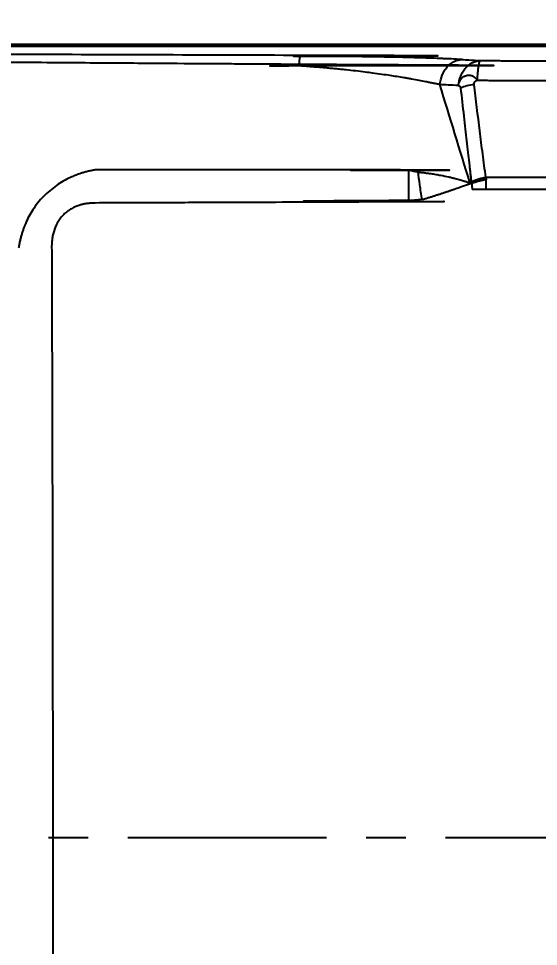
# Model space of a CAD drawing. Extents: x -7692 to 9871, y -72 to 2456.
# Drawn here: x -7503 to -7371.9, y 1648.3 to 1882.2 of the extents above; entities that cross this region are included whole.
import ezdxf

# ---------------------------------------------------------------- set-up
doc = ezdxf.new("R2010")
doc.units = 0
doc.header["$LTSCALE"] = 20
doc.header["$MEASUREMENT"] = 0
doc.linetypes.add('CENTER', pattern=[2, 1.25, -0.25, 0.25, -0.25])
doc.layers.get('0').update_dxf_attribs({"linetype": 'CONTINUOUS'})
doc.layers.get('DEFPOINTS').update_dxf_attribs({"linetype": 'CONTINUOUS'})
doc.layers.add('CENTER', color=2, linetype='CENTER')
doc.styles.get("Standard").update_dxf_attribs({"font": 'NanumGothic.ttf'})
doc.dimstyles.get("Standard").update_dxf_attribs({"dimtxt": 2.7, "dimasz": 2.5, "dimexe": 1.5, "dimexo": 1.5, "dimgap": 1.5, "dimtad": 1, "dimdec": 0, "dimlfac": 10, "dimzin": 0, "dimdsep": 46, "dimtxsty": 'Standard', "dimcen": 0, "dimclrt": 2, "dimadec": 0, "dimazin": 0, "dimtfac": 1, "dimtdec": 0, "dimtmove": 0, "dimatfit": 3, "dimfxl": 0, "dimtolj": 1, "dimtzin": 0, "dimarcsym": 0})

# ---------------------------------------------------------------- blocks, each defined once
blk = doc.blocks.new('*D40')
at = {"color": 3, "lineweight": -2}
for p, q in [((-7534.92, 1868.66), (-7534.92, 1979.6)), ((-6879.87, 1690.11), (-6879.87, 1979.6)), ((-7514.92, 1974.6), (-6899.87, 1974.6))]:
    blk.add_line(p, q, dxfattribs=at)
at = {"color": 3}
for points in [[(-7514.92, 1977.94), (-7514.92, 1971.27), (-7534.92, 1974.6)], [(-6899.87, 1977.94), (-6899.87, 1971.27), (-6879.87, 1974.6)]]:
    blk.add_solid(points, dxfattribs=at)
at = {"layer": 'DEFPOINTS', "color": 0}
for p in [(-6879.87, 1974.6), (-7534.92, 1867.16), (-6879.87, 1688.61)]:
    blk.add_point(p, dxfattribs=at)
at = {"color": 2, "insert": (-7207.4, 1995.49), "char_height": 20, "attachment_point": 5}
blk.add_mtext('\\A1;655', dxfattribs=at)

msp = doc.modelspace()

# ---------------------------------------------------------------- linework, layer by layer
for p, q in [((-7335.19, 1875.72), (-7514.92, 1875.72)), ((-7335.51, 1875.45), (-7514.64, 1875.45)), ((-7335.57, 1875.19), (-7514.64, 1875.19))]:
    msp.add_line(p, q)
for points, knots in [([(-7431.9, 1872.74), (-7444.28, 1872.77), (-7386.67, 1872.81), (-7411.42, 1872.88), (-7423.8, 1872.91), (-7448.53, 1872.99), (-7460.9, 1873.03), (-7485.61, 1873.11), (-7497.96, 1873.15), (-7510.3, 1873.2)], [0, 0, 0, 0, 0.25, 0.25, 0.5, 0.5, 0.75, 0.75, 1, 1, 1, 1]), ([(-7432.24, 1870.3), (-7432.22, 1870.66), (-7432.19, 1870.99), (-7432.14, 1871.58), (-7432.11, 1871.84), (-7432.05, 1872.27), (-7432.02, 1872.43), (-7431.96, 1872.66), (-7431.93, 1872.73), (-7431.9, 1872.74)], [0, 0, 0, 0, 0.25, 0.25, 0.5, 0.5, 0.75, 0.75, 1, 1, 1, 1]), ([(-7395.85, 1872.11), (-7396.17, 1872.12), (-7397.36, 1872.17), (-7399.58, 1872.25), (-7402.43, 1872.34), (-7405.33, 1872.42), (-7408.35, 1872.48), (-7411.55, 1872.55), (-7415, 1872.6), (-7418.82, 1872.65), (-7423, 1872.7), (-7427.42, 1872.73), (-7430.41, 1872.74), (-7431.9, 1872.74)], [0, 0, 0, 0, 0.033478, 0.128084, 0.216409, 0.301927, 0.387411, 0.47709, 0.568089, 0.666033, 0.777919, 0.889002, 1, 1, 1, 1]), ([(-7396.77, 1865.56), (-7396.69, 1866.33), (-7396.51, 1867.14), (-7396.05, 1868.3), (-7395.87, 1868.67), (-7395.44, 1869.38), (-7395.2, 1869.71), (-7394.68, 1870.32), (-7394.39, 1870.59), (-7393.8, 1871.05), (-7393.48, 1871.25), (-7392.53, 1871.72), (-7391.88, 1871.87), (-7391.27, 1871.89)], [0, 0, 0, 0, 0.25, 0.25, 0.375, 0.375, 0.5, 0.5, 0.625, 0.625, 0.75, 0.75, 1, 1, 1, 1]), ([(-7391.27, 1871.89), (-7392.14, 1871.94), (-7393.58, 1872.02), (-7395.22, 1872.08), (-7395.85, 1872.11)], [0, 0, 0, 0, 0.610441, 1, 1, 1, 1]), ([(-7391.27, 1871.89), (-7390.66, 1871.86), (-7389.11, 1871.77), (-7387.55, 1871.69), (-7386.61, 1871.63)], [0, 0, 0, 0, 0.3930819, 1, 1, 1, 1]), ([(-7432.24, 1870.3), (-7434.21, 1870.31), (-7438.07, 1870.33), (-7443.75, 1870.35), (-7379.22, 1870.37), (-7384.49, 1870.4), (-7389.55, 1870.42), (-7398.51, 1870.47), (-7411.88, 1870.54), (-7426.8, 1870.63), (-7439.19, 1870.7), (-7447.31, 1870.76), (-7457.01, 1870.82), (-7466.61, 1870.89), (-7477.72, 1870.97), (-7487.79, 1871.04), (-7498.94, 1871.12), (-7506.73, 1871.17), (-7510.81, 1871.2)], [0, 0, 0, 0, 0.039669, 0.077839, 0.114577, 0.149944, 0.183997, 0.216789, 0.3305, 0.453787, 0.517864, 0.580621, 0.617858, 0.713716, 0.774615, 0.842394, 0.917358, 1, 1, 1, 1]), ([(-7396.77, 1865.56), (-7396.9, 1865.59), (-7397.18, 1865.65), (-7397.61, 1865.74), (-7398.04, 1865.83), (-7398.48, 1865.92), (-7398.93, 1866.01), (-7399.39, 1866.1), (-7399.85, 1866.19), (-7400.7, 1866.36), (-7402.04, 1866.61), (-7403.56, 1866.89), (-7404.84, 1867.12), (-7406.05, 1867.33), (-7407.52, 1867.57), (-7409.4, 1867.86), (-7411.45, 1868.16), (-7413.56, 1868.45), (-7415.77, 1868.74), (-7417.98, 1869.01), (-7420.04, 1869.24), (-7421.73, 1869.41), (-7423.06, 1869.54), (-7424.39, 1869.67), (-7425.72, 1869.79), (-7427.05, 1869.9), (-7428.37, 1870.01), (-7429.67, 1870.11), (-7430.96, 1870.21), (-7431.82, 1870.27), (-7432.24, 1870.3)], [0, 0, 0, 0, 0.016315, 0.032662, 0.049039, 0.065443, 0.081868, 0.098314, 0.114775, 0.131249, 0.18641, 0.250974, 0.279005, 0.307206, 0.362098, 0.411636, 0.471236, 0.535976, 0.585146, 0.648685, 0.71016, 0.743534, 0.776791, 0.80985, 0.842645, 0.875107, 0.907161, 0.938722, 0.969702, 1, 1, 1, 1]), ([(-7392.1, 1865.35), (-7392.02, 1866.12), (-7391.84, 1866.92), (-7391.38, 1868.07), (-7391.19, 1868.44), (-7390.77, 1869.14), (-7390.53, 1869.47), (-7390, 1870.07), (-7389.72, 1870.34), (-7389.13, 1870.8), (-7388.82, 1871), (-7387.87, 1871.46), (-7387.22, 1871.61), (-7386.61, 1871.63)], [0, 0, 0, 0, 0.25, 0.25, 0.375, 0.375, 0.5, 0.5, 0.625, 0.625, 0.75, 0.75, 1, 1, 1, 1]), ([(-7386.61, 1871.63), (-7386.69, 1871.6), (-7386.78, 1871.47), (-7386.94, 1870.98), (-7387.02, 1870.62), (-7387.17, 1869.71), (-7387.23, 1869.16), (-7387.34, 1867.96), (-7387.37, 1867.31), (-7387.4, 1866.66)], [0, 0, 0, 0, 0.25, 0.25, 0.5, 0.5, 0.75, 0.75, 1, 1, 1, 1]), ([(-7386.61, 1871.63), (-7386.07, 1871.63), (-7384.99, 1871.63), (-7383.36, 1871.62), (-7381.74, 1871.61), (-7380.11, 1871.6), (-7378.48, 1871.6), (-7376.85, 1871.59), (-7375.22, 1871.58), (-7373.59, 1871.58), (-7371.96, 1871.57), (-7370.33, 1871.57), (-7368.69, 1871.57), (-7367.06, 1871.56), (-7364.96, 1871.56), (-7362.39, 1871.56), (-7359.35, 1871.55), (-7356.32, 1871.55), (-7353.28, 1871.55), (-7350.25, 1871.55), (-7347.21, 1871.56), (-7345.19, 1871.56), (-7344.18, 1871.56)], [0, 0, 0, 0, 0.0384796, 0.0769529, 0.1154215, 0.1538869, 0.1923504, 0.2308137, 0.269278, 0.3077449, 0.3462159, 0.3846924, 0.4231758, 0.4616677, 0.5001695, 0.5716125, 0.643027, 0.7144224, 0.785808, 0.8571933, 0.9285875, 1, 1, 1, 1]), ([(-7392.1, 1865.35), (-7392.1, 1865.4), (-7392.08, 1865.5), (-7392.06, 1865.65), (-7392.02, 1865.79), (-7391.98, 1865.93), (-7391.93, 1866.07), (-7391.84, 1866.3), (-7391.69, 1866.61), (-7391.46, 1866.94), (-7391.22, 1867.22), (-7390.92, 1867.48), (-7390.55, 1867.72), (-7390.12, 1867.88), (-7389.71, 1867.96), (-7389.32, 1867.96), (-7388.93, 1867.9), (-7388.56, 1867.77), (-7388.21, 1867.58), (-7387.94, 1867.36), (-7387.72, 1867.13), (-7387.55, 1866.91), (-7387.45, 1866.75), (-7387.4, 1866.66)], [0, 0, 0, 0, 0.021148, 0.042129, 0.062989, 0.083776, 0.104534, 0.125308, 0.189171, 0.24978, 0.30157, 0.349771, 0.427768, 0.499854, 0.563246, 0.624811, 0.687421, 0.750076, 0.81192, 0.874364, 0.914378, 0.95605, 1, 1, 1, 1]), ([(-7392.1, 1865.35), (-7392.97, 1865.39), (-7394.53, 1865.47), (-7396.08, 1865.53), (-7396.77, 1865.56)], [0, 0, 0, 0, 0.558894, 1, 1, 1, 1]), ([(-7388.14, 1865.63), (-7388.77, 1865.54), (-7389.41, 1865.41), (-7390.57, 1865.09), (-7391.09, 1864.89), (-7391.48, 1864.69)], [0, 0, 0, 0, 0.5, 0.5, 1, 1, 1, 1]), ([(-7388.8, 1841.09), (-7388.84, 1841.46), (-7388.93, 1842.24), (-7389.06, 1843.41), (-7389.2, 1844.64), (-7389.38, 1846.31), (-7389.64, 1848.58), (-7389.96, 1851.37), (-7390.31, 1854.45), (-7390.82, 1858.88), (-7391.21, 1862.34), (-7391.48, 1864.69)], [0, 0, 0, 0, 0.047218, 0.097891, 0.148151, 0.202951, 0.309829, 0.435654, 0.558754, 0.70046, 1, 1, 1, 1]), ([(-7385.18, 1842.23), (-7385.47, 1844.17), (-7385.72, 1846.11), (-7386.23, 1850.01), (-7386.47, 1851.96), (-7387.2, 1857.82), (-7387.67, 1861.73), (-7388.14, 1865.63)], [0, 0, 0, 0, 0.25, 0.25, 0.5, 0.5, 1, 1, 1, 1]), ([(-7387.4, 1866.66), (-7386.84, 1866.66), (-7385.73, 1866.65), (-7384.06, 1866.65), (-7382.39, 1866.64), (-7380.72, 1866.63), (-7379.05, 1866.63), (-7377.38, 1866.62), (-7375.71, 1866.62), (-7374.04, 1866.61), (-7372.37, 1866.61), (-7370.71, 1866.6), (-7369.04, 1866.6), (-7367.38, 1866.6), (-7365.71, 1866.6), (-7364.05, 1866.59), (-7362.39, 1866.59), (-7360.73, 1866.59), (-7359.07, 1866.59), (-7357.41, 1866.59), (-7355.75, 1866.59), (-7354.1, 1866.59), (-7352.44, 1866.59), (-7350.79, 1866.59), (-7349.14, 1866.59), (-7347.49, 1866.59), (-7345.85, 1866.59), (-7344.75, 1866.6), (-7344.2, 1866.6)], [0, 0, 0, 0, 0.038885, 0.077737, 0.116555, 0.155338, 0.194089, 0.232805, 0.271487, 0.310136, 0.34875, 0.387331, 0.425878, 0.464391, 0.50287, 0.541315, 0.579726, 0.618103, 0.656446, 0.694755, 0.73303, 0.771271, 0.809478, 0.847651, 0.885789, 0.923894, 0.961964, 1, 1, 1, 1]), ([(-7483.45, 1844.1), (-7483.61, 1844.07), (-7483.94, 1844.02), (-7484.42, 1843.92), (-7484.89, 1843.82), (-7485.36, 1843.72), (-7485.81, 1843.6), (-7486.25, 1843.48), (-7486.69, 1843.36), (-7487.11, 1843.22), (-7487.79, 1843), (-7488.7, 1842.67), (-7490.1, 1842.07), (-7491.68, 1841.26), (-7493.46, 1840.14), (-7495.13, 1838.85), (-7496.71, 1837.37), (-7498.13, 1835.76), (-7499.35, 1834.07), (-7500.39, 1832.3), (-7501.08, 1830.86), (-7501.55, 1829.72), (-7501.85, 1828.92), (-7502.12, 1828.08), (-7502.37, 1827.21), (-7502.6, 1826.31), (-7502.8, 1825.36), (-7502.91, 1824.72), (-7502.96, 1824.4)], [0, 0, 0, 0, 0.016829, 0.033385, 0.049667, 0.065673, 0.081401, 0.096849, 0.112012, 0.126889, 0.141478, 0.184152, 0.225053, 0.295203, 0.36237, 0.435742, 0.507732, 0.579102, 0.65176, 0.717196, 0.785639, 0.813304, 0.84198, 0.871653, 0.90231, 0.933928, 0.966496, 1, 1, 1, 1]), ([(-7404.58, 1843.94), (-7416.99, 1843.97), (-7429.4, 1843.98), (-7384.22, 1844.02), (-7396.62, 1844.03), (-7421.44, 1844.06), (-7433.85, 1844.06), (-7458.65, 1844.08), (-7471.05, 1844.09), (-7483.45, 1844.1)], [0, 0, 0, 0, 0.25, 0.25, 0.5, 0.5, 0.75, 0.75, 1, 1, 1, 1]), ([(-7404.61, 1836.35), (-7404.61, 1837.03), (-7404.62, 1837.73), (-7404.62, 1839.1), (-7404.62, 1839.77), (-7404.61, 1841.08), (-7404.61, 1841.71), (-7404.59, 1842.89), (-7404.59, 1843.44), (-7404.58, 1843.94)], [0, 0, 0, 0, 0.25, 0.25, 0.5, 0.5, 0.75, 0.75, 1, 1, 1, 1]), ([(-7402.28, 1843.54), (-7402.16, 1843.53), (-7401.91, 1843.5), (-7401.5, 1843.45), (-7401.06, 1843.4), (-7400.45, 1843.32), (-7399.78, 1843.23), (-7398.84, 1843.1), (-7397.78, 1842.94), (-7396.23, 1842.67), (-7394.86, 1842.39), (-7393.68, 1842.11), (-7392.92, 1841.91), (-7392.25, 1841.73), (-7391.64, 1841.57), (-7391.1, 1841.42), (-7390.69, 1841.29), (-7390.37, 1841.19), (-7390.11, 1841.1), (-7389.81, 1841.01), (-7389.55, 1840.93), (-7389.35, 1840.88), (-7389.25, 1840.86), (-7389.21, 1840.85)], [0, 0, 0, 0, 0.022465, 0.04781, 0.075967, 0.106866, 0.166273, 0.205136, 0.291502, 0.379623, 0.527454, 0.592937, 0.653709, 0.710196, 0.762778, 0.811364, 0.856048, 0.878201, 0.902553, 0.93445, 0.96868, 0.984653, 1, 1, 1, 1]), ([(-7401.27, 1836.6), (-7401.46, 1837.83), (-7401.65, 1839.09), (-7401.99, 1841.47), (-7402.15, 1842.58), (-7402.28, 1843.54)], [0, 0, 0, 0, 0.5, 0.5, 1, 1, 1, 1]), ([(-7388.8, 1841.09), (-7388.6, 1841.2), (-7388.37, 1841.32), (-7387.85, 1841.54), (-7387.55, 1841.65), (-7386.92, 1841.85), (-7386.58, 1841.94), (-7385.89, 1842.1), (-7385.53, 1842.17), (-7385.18, 1842.23)], [0, 0, 0, 0, 0.25, 0.25, 0.5, 0.5, 0.75, 0.75, 1, 1, 1, 1]), ([(-7388.78, 1840.89), (-7388.58, 1840.99), (-7388.35, 1841.09), (-7387.82, 1841.29), (-7387.53, 1841.39), (-7386.9, 1841.57), (-7386.56, 1841.65), (-7385.87, 1841.79), (-7385.51, 1841.85), (-7385.16, 1841.9)], [0, 0, 0, 0, 0.25, 0.25, 0.5, 0.5, 0.75, 0.75, 1, 1, 1, 1]), ([(-7385.14, 1841.57), (-7385.49, 1841.52), (-7385.85, 1841.45), (-7386.54, 1841.31), (-7386.88, 1841.23), (-7387.52, 1841.05), (-7387.81, 1840.95), (-7388.34, 1840.76), (-7388.57, 1840.66), (-7388.76, 1840.56)], [0, 0, 0, 0, 0.25, 0.25, 0.5, 0.5, 0.75, 0.75, 1, 1, 1, 1]), ([(-7385.18, 1842.23), (-7384.7, 1842.23), (-7383.48, 1842.23), (-7381.25, 1842.23), (-7378.25, 1842.23), (-7374.48, 1842.23), (-7369.93, 1842.23), (-7364.73, 1842.23), (-7359.42, 1842.23), (-7354.53, 1842.23), (-7350.45, 1842.23), (-7347.18, 1842.23), (-7345.28, 1842.23), (-7344.46, 1842.23)], [0, 0, 0, 0, 0.035784, 0.090574, 0.16437, 0.257171, 0.368976, 0.499786, 0.639825, 0.759867, 0.859911, 0.939956, 1, 1, 1, 1]), ([(-7385.07, 1839.14), (-7385.07, 1839.24), (-7385.07, 1839.45), (-7385.07, 1839.75), (-7385.07, 1840.06), (-7385.08, 1840.36), (-7385.09, 1840.66), (-7385.1, 1840.97), (-7385.12, 1841.27), (-7385.13, 1841.47), (-7385.14, 1841.57)], [0, 0, 0, 0, 0.123799, 0.247968, 0.372495, 0.497366, 0.62257, 0.748091, 0.873907, 1, 1, 1, 1]), ([(-7401.27, 1836.6), (-7401.14, 1836.63), (-7400.88, 1836.71), (-7400.48, 1836.83), (-7400.09, 1836.95), (-7399.7, 1837.07), (-7399.31, 1837.19), (-7398.92, 1837.31), (-7398.53, 1837.43), (-7398.15, 1837.55), (-7397.77, 1837.68), (-7397.39, 1837.8), (-7397.01, 1837.92), (-7396.63, 1838.05), (-7396.26, 1838.17), (-7395.89, 1838.29), (-7395.53, 1838.41), (-7395.17, 1838.54), (-7394.81, 1838.66), (-7394.46, 1838.78), (-7394.11, 1838.89), (-7393.77, 1839.01), (-7393.43, 1839.13), (-7393.1, 1839.24), (-7392.48, 1839.46), (-7391.6, 1839.77), (-7390.7, 1840.07), (-7390.11, 1840.27), (-7389.8, 1840.38), (-7389.61, 1840.44), (-7389.46, 1840.5), (-7389.31, 1840.55), (-7389.22, 1840.58), (-7389.17, 1840.6)], [0, 0, 0, 0, 0.027733, 0.055494, 0.083276, 0.111075, 0.138885, 0.166701, 0.194517, 0.222337, 0.250164, 0.278004, 0.305858, 0.333728, 0.36161, 0.389503, 0.417404, 0.445314, 0.473233, 0.501161, 0.5291, 0.55705, 0.585012, 0.612986, 0.640971, 0.744354, 0.847698, 0.901197, 0.930019, 0.948175, 0.966294, 0.983463, 1, 1, 1, 1]), ([(-7389.17, 1840.6), (-7389.17, 1840.62), (-7389.18, 1840.66), (-7389.19, 1840.72), (-7389.2, 1840.78), (-7389.2, 1840.82), (-7389.21, 1840.85)], [0, 0, 0, 0, 0.249085, 0.498321, 0.736903, 1, 1, 1, 1]), ([(-7388.76, 1840.56), (-7388.79, 1840.56), (-7388.86, 1840.57), (-7388.97, 1840.58), (-7389.07, 1840.59), (-7389.14, 1840.6), (-7389.17, 1840.6)], [0, 0, 0, 0, 0.248858, 0.497704, 0.748504, 1, 1, 1, 1]), ([(-7385.07, 1839.14), (-7385.42, 1839.15), (-7385.78, 1839.15), (-7386.46, 1839.16), (-7386.8, 1839.16), (-7387.43, 1839.16), (-7387.73, 1839.16), (-7388.25, 1839.15), (-7388.48, 1839.15), (-7388.68, 1839.14)], [0, 0, 0, 0, 0.25, 0.25, 0.5, 0.5, 0.75, 0.75, 1, 1, 1, 1]), ([(-7344.57, 1839.14), (-7345.08, 1839.14), (-7346.34, 1839.14), (-7348.58, 1839.14), (-7351.52, 1839.14), (-7356.26, 1839.14), (-7362.51, 1839.14), (-7368.55, 1839.14), (-7373.03, 1839.14), (-7376.05, 1839.14), (-7379.06, 1839.14), (-7382.07, 1839.14), (-7384.07, 1839.14), (-7385.07, 1839.14)], [0, 0, 0, 0, 0.038059, 0.093286, 0.165682, 0.255244, 0.444119, 0.627618, 0.702094, 0.776571, 0.851047, 0.925524, 1, 1, 1, 1]), ([(-7401.27, 1836.6), (-7401.42, 1836.57), (-7401.73, 1836.53), (-7402.19, 1836.48), (-7402.66, 1836.43), (-7403.13, 1836.4), (-7403.62, 1836.37), (-7404.11, 1836.35), (-7404.44, 1836.35), (-7404.61, 1836.35)], [0, 0, 0, 0, 0.136399, 0.274843, 0.4154, 0.558135, 0.70311, 0.85038, 1, 1, 1, 1]), ([(-7483.64, 1835.72), (-7483.77, 1835.72), (-7484.04, 1835.72), (-7484.43, 1835.7), (-7484.82, 1835.67), (-7485.2, 1835.64), (-7485.58, 1835.59), (-7485.95, 1835.54), (-7486.32, 1835.47), (-7486.67, 1835.4), (-7487.02, 1835.31), (-7487.37, 1835.22), (-7487.98, 1835.03), (-7488.84, 1834.71), (-7489.91, 1834.15), (-7490.91, 1833.46), (-7491.81, 1832.63), (-7492.6, 1831.68), (-7493.45, 1830.33), (-7493.96, 1829.05), (-7494.25, 1827.94), (-7494.37, 1827.41), (-7494.46, 1826.89), (-7494.53, 1826.35), (-7494.58, 1825.77), (-7494.62, 1825.17), (-7494.62, 1824.76), (-7494.62, 1824.55)], [0, 0, 0, 0, 0.0226724, 0.0450162, 0.0670434, 0.0887663, 0.1101981, 0.1313524, 0.1522435, 0.1728863, 0.1932962, 0.2134892, 0.2334819, 0.3017909, 0.3679396, 0.4377752, 0.5066224, 0.5752154, 0.6444265, 0.7761894, 0.8076477, 0.8383337, 0.867408, 0.8969729, 0.9308354, 0.9651599, 1, 1, 1, 1]), ([(-7404.61, 1836.35), (-7406.84, 1836.33), (-7411.26, 1836.3), (-7417.84, 1836.26), (-7427.13, 1836.21), (-7439, 1836.15), (-7385.74, 1836.08), (-7404.28, 1836.02), (-7426.96, 1835.93), (-7445.16, 1835.86), (-7459.16, 1835.81), (-7467.07, 1835.78), (-7475.22, 1835.75), (-7480.84, 1835.73), (-7483.64, 1835.72)], [0, 0, 0, 0, 0.044848, 0.088986, 0.132419, 0.231791, 0.327802, 0.469351, 0.60492, 0.784309, 0.835808, 0.886831, 0.94362, 1, 1, 1, 1]), ([(-7494.62, 1824.55), (-7494.61, 1822.4), (-7494.6, 1818.19), (-7494.58, 1812), (-7494.55, 1804.75), (-7494.53, 1796.57), (-7494.49, 1784.17), (-7494.46, 1771.88), (-7494.44, 1759.49), (-7494.42, 1750.18), (-7494.4, 1740.88), (-7494.39, 1731.58), (-7494.38, 1722.27), (-7494.37, 1712.96), (-7494.36, 1703.65), (-7494.36, 1695.88), (-7494.36, 1689.67), (-7494.35, 1685.02), (-7494.35, 1680.38), (-7494.35, 1675.72), (-7494.35, 1671.07), (-7494.35, 1666.43), (-7494.36, 1661.77), (-7494.36, 1655.56), (-7494.36, 1647.79), (-7494.37, 1638.48), (-7494.38, 1629.17), (-7494.39, 1619.86), (-7494.4, 1610.56), (-7494.42, 1601.26), (-7494.44, 1591.96), (-7494.46, 1579.56), (-7494.49, 1567.27), (-7494.53, 1554.87), (-7494.56, 1545.67), (-7494.59, 1536.28), (-7494.61, 1530.08), (-7494.62, 1526.89)], [0, 0, 0, 0, 0.021661, 0.042477, 0.062447, 0.094741, 0.124905, 0.187376, 0.218618, 0.249864, 0.281114, 0.31237, 0.343632, 0.374899, 0.40617, 0.437445, 0.453241, 0.468722, 0.48436, 0.499999, 0.515638, 0.531277, 0.546758, 0.562554, 0.593829, 0.6251, 0.656367, 0.687629, 0.718885, 0.750135, 0.781382, 0.812623, 0.875095, 0.905258, 0.937552, 0.967825, 1, 1, 1, 1])]:
    msp.add_open_spline(points, degree=3, knots=knots)
for points in [[(-7389.21, 1840.85), (-7391.73, 1849.08), (-7394.25, 1857.32), (-7396.77, 1865.56)], [(-7392.1, 1865.35), (-7391.83, 1865.33), (-7391.53, 1865.11), (-7391.48, 1864.69)], [(-7388.14, 1865.63), (-7388.19, 1866.06), (-7387.79, 1866.46), (-7387.4, 1866.66)], [(-7402.28, 1843.54), (-7403.01, 1843.62), (-7403.78, 1843.76), (-7404.58, 1843.94)], [(-7385.16, 1841.9), (-7385.17, 1842.01), (-7385.17, 1842.12), (-7385.18, 1842.23)], [(-7385.16, 1841.9), (-7385.15, 1841.79), (-7385.15, 1841.68), (-7385.14, 1841.57)], [(-7389.21, 1840.85), (-7389.06, 1840.86), (-7388.92, 1840.87), (-7388.78, 1840.89)], [(-7388.8, 1841.09), (-7388.79, 1841.02), (-7388.78, 1840.95), (-7388.78, 1840.89)], [(-7388.78, 1840.89), (-7388.77, 1840.78), (-7388.77, 1840.67), (-7388.76, 1840.56)], [(-7388.76, 1840.56), (-7388.7, 1840.1), (-7388.67, 1839.62), (-7388.68, 1839.14)]]:
    msp.add_open_spline(points, degree=3)
at = {"layer": 'CENTER', "color": 1, "linetype": 'CENTER', "ltscale": 2}
msp.add_line((-7555.38, 1675.72), (-6844.25, 1675.72), dxfattribs=at)

# ---------------------------------------------------------------- dimensions: what is measured, and where the dimension line sits
dim = msp.add_linear_dim(base=(-6879.87, 1974.6), p1=(-7534.92, 1867.16), p2=(-6879.87, 1688.61), angle=180, dimstyle='Standard', override={"dimtxt": 20, "dimasz": 20, "dimexe": 5, "dimgap": 10, "dimlfac": 1, "dimzin": 8, "dimclrd": 3, "dimclre": 3, "dimazin": 2})
dim.commit()
dim.dimension.update_dxf_attribs({"geometry": '*D40', "text_midpoint": (-7207.4, 1995.49)})

doc.saveas('drawing.dxf')
